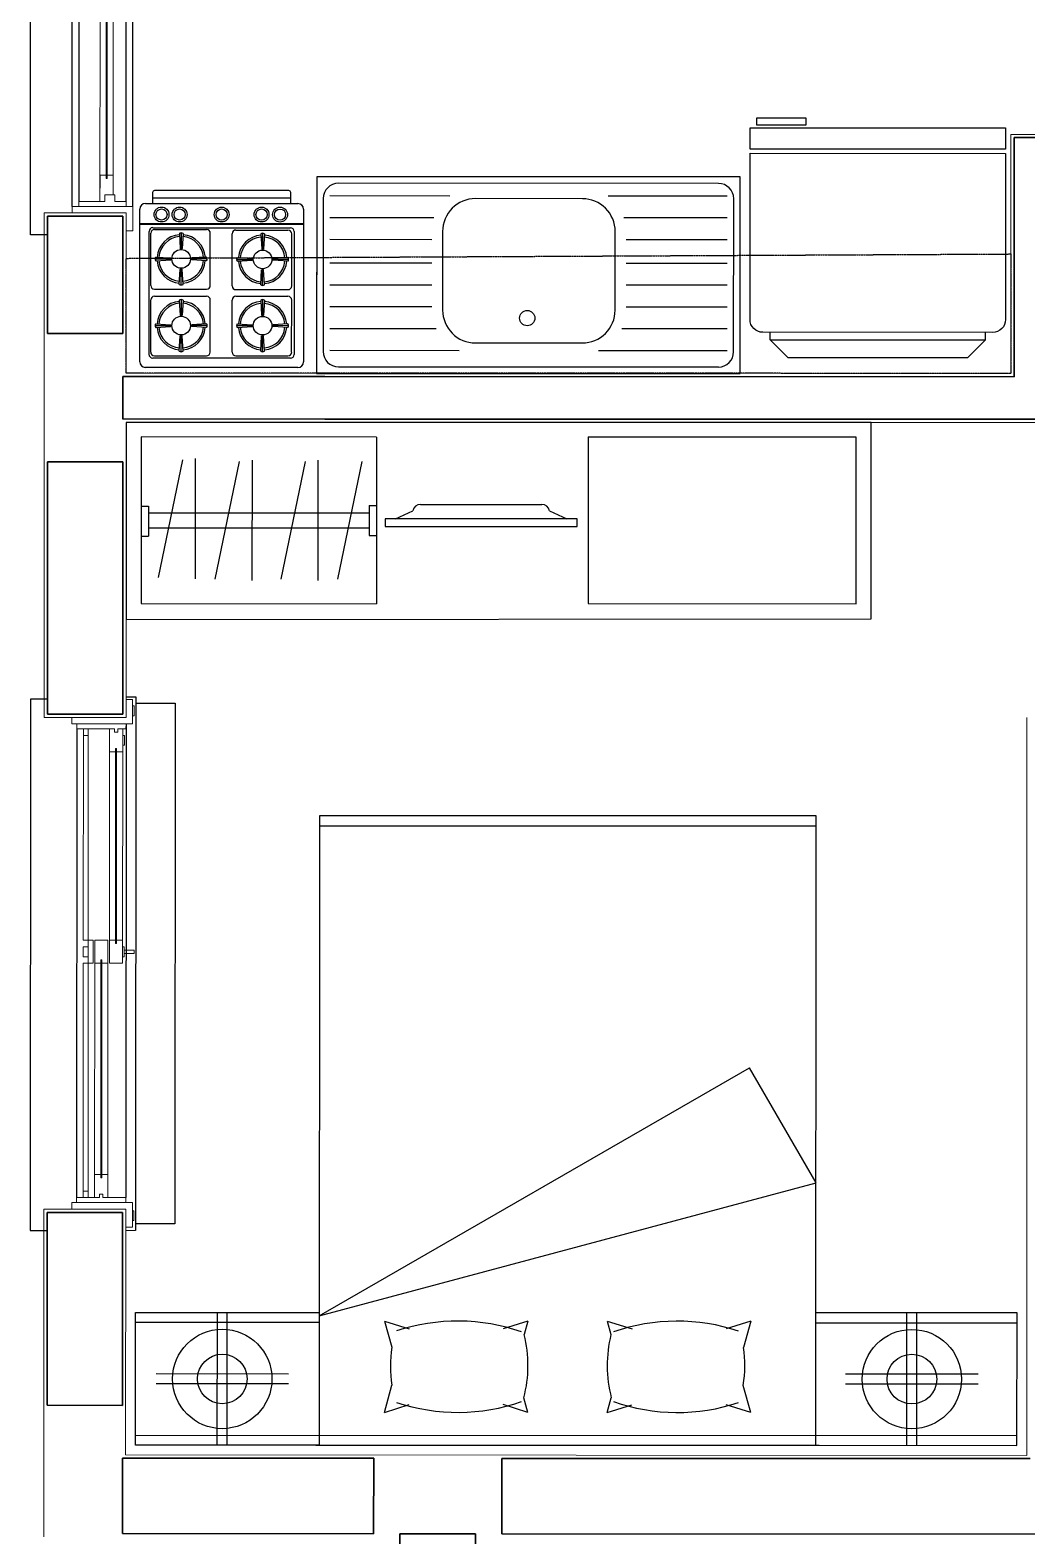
# Model space of a CAD drawing. Header units: millimetres. Extents: x -32319 to 9885, y 990 to 22164.
# Drawn here: x -32319 to -29276, y 9798 to 14391 of the extents above; entities that cross this region are included whole.
import ezdxf

# ---------------------------------------------------------------- set-up
doc = ezdxf.new("R2010")
doc.units = ezdxf.units.MM
doc.linetypes.add('HIDDEN', pattern=[0.375, 0.25, -0.125])
doc.layers.add('furniture', color=34, linetype='Continuous')
for name, color, linetype, lineweight in [('plaster', 4, 'Continuous', 13), ('wall', 5, 'Continuous', 35), ('wind', 161, 'Continuous', 5)]:
    doc.layers.add(name, color=color, linetype=linetype, lineweight=lineweight)

msp = doc.modelspace()

# ---------------------------------------------------------------- linework, layer by layer
for p, q in [((-32317.4, 13766.7, 27000), (-32316.9, 15000.7, 27000)), ((-32169.8, 14913.6), (-32170.3, 13868.6)), ((-32025.3, 13868.5), (-32025, 14443.5)), ((-32265.4, 13766.6, 27000), (-32317.4, 13766.7, 27000)), ((-32025.9, 12357.8), (-31995.9, 12357.8)), ((-31995.9, 12357.8), (-31996.6, 10729.5)), ((-32317.9, 12349.7), (-32318.6, 10729.7)), ((-32266, 12349.7), (-32317.9, 12349.7)), ((-32318.6, 10729.7), (-32266.7, 10729.7))]:
    msp.add_line(p, q)
for points in [[(-32025.9, 12274.5), (-32026.6, 10829.5)], [(-32176, 12259.6), (-32176.6, 10829.6)]]:
    msp.add_lwpolyline(points)
at = {"layer": 'furniture', "ltscale": 0.3}
for p, q in [((-32190.3, 13853.6), (-32189.8, 14913.6)), ((-32005.3, 13853.5), (-32004.8, 14913.5)), ((-31995.9, 12337.8), (-31875.9, 12337.7)), ((-31875.9, 12337.7), (-31876.6, 10749.5)), ((-31876.6, 10749.5), (-31996.6, 10749.5))]:
    msp.add_line(p, q, dxfattribs=at)
at = {"layer": 'furniture'}
for p, q in [((-31443.8, 13944.1), (-31444.1, 13344)), ((-30151.1, 13943.5), (-31443.8, 13944.1)), ((-30217.8, 13923.5), (-31377.2, 13924.1)), ((-30151.3, 13343.6), (-30151.1, 13943.5)), ((-31944.6, 13896.1), (-31944.6, 13862.4)), ((-31523.3, 13878.8), (-31944.6, 13879)), ((-31528.9, 13901.6), (-31938.9, 13901.8)), ((-31523.3, 13862.2), (-31523.3, 13895.9)), ((-31443.9, 13886.4), (-31444.1, 13420.5)), ((-31423.9, 13877.4), (-31424.1, 13410.8)), ((-31037.6, 13885.2), (-31403.9, 13885.3)), ((-30191.1, 13884.8), (-30554.7, 13884.9)), ((-30171.3, 13410.2), (-30171.1, 13876.9)), ((-31984.1, 13379.4), (-31983.9, 13845.4)), ((-31966.9, 13862.4), (-31501, 13862.2)), ((-31483.9, 13845.1), (-31484.2, 13379.2)), ((-31484, 13800.4), (-31984, 13800.6)), ((-31484, 13797.5), (-31984, 13797.8)), ((-31944.2, 13788.5), (-31523.7, 13788.3)), ((-31939, 13782.8), (-31779.9, 13782.8)), ((-31690.6, 13781.4), (-31531.5, 13781.3)), ((-31086.2, 13818.5), (-31403.9, 13818.7)), ((-30191.1, 13818.1), (-30506.1, 13818.3)), ((-31955.7, 13402.2), (-31955.6, 13777.2)), ((-31950.5, 13612.4), (-31950.4, 13771.5)), ((-31863.1, 13770.9), (-31860.3, 13725.4)), ((-31857.5, 13770.9), (-31857.5, 13772.8)), ((-31857.5, 13770.9), (-31857.5, 13724)), ((-31851.8, 13770.9), (-31854.6, 13725.4)), ((-31768.7, 13612.3), (-31768.6, 13771.4)), ((-31702, 13610.9), (-31701.9, 13770)), ((-31614.7, 13769.4), (-31611.8, 13724)), ((-31609, 13769.4), (-31609, 13771.4)), ((-31609, 13769.4), (-31609, 13722.5)), ((-31603.3, 13769.4), (-31606.2, 13724)), ((-31520.2, 13610.9), (-31520.1, 13769.9)), ((-31512.4, 13777), (-31512.6, 13402)), ((-31092.8, 13751.8), (-31403.9, 13752)), ((-30191.2, 13751.5), (-30499.5, 13751.6)), ((-31935.1, 13693.3), (-31937, 13693.3)), ((-31935.1, 13699), (-31889.6, 13696.1)), ((-31935.1, 13693.3), (-31888.2, 13693.3)), ((-31935.1, 13687.6), (-31889.6, 13690.5)), ((-31779.9, 13693.2), (-31826.8, 13693.3)), ((-31779.9, 13698.9), (-31825.3, 13696.1)), ((-31779.9, 13687.6), (-31825.3, 13690.4)), ((-31779.9, 13693.2), (-31777.9, 13693.2)), ((-31686.6, 13691.9), (-31688.6, 13691.9)), ((-31686.6, 13697.5), (-31641.2, 13694.7)), ((-31686.6, 13691.9), (-31639.7, 13691.8)), ((-31531.4, 13691.8), (-31578.3, 13691.8)), ((-31531.4, 13697.5), (-31576.9, 13694.6)), ((-31531.4, 13691.8), (-31529.5, 13691.8)), ((-31863.2, 13615.7), (-31860.3, 13661.1)), ((-31857.5, 13615.7), (-31857.5, 13662.6)), ((-31851.8, 13615.7), (-31854.7, 13661.1)), ((-31686.6, 13686.2), (-31641.2, 13689)), ((-31614.7, 13614.2), (-31611.9, 13659.7)), ((-31609, 13614.2), (-31609, 13661.1)), ((-31603.4, 13614.2), (-31606.2, 13659.7)), ((-31531.4, 13686.1), (-31576.9, 13689)), ((-31092.9, 13679.9), (-31404, 13680.1)), ((-30191.2, 13679.5), (-30499.6, 13679.7)), ((-31939.1, 13601), (-31780, 13601)), ((-31857.5, 13615.7), (-31857.5, 13613.7)), ((-31690.6, 13599.6), (-31531.6, 13599.5)), ((-31609, 13614.2), (-31609, 13612.3)), ((-31092.9, 13613.3), (-31404, 13613.4)), ((-30191.2, 13612.9), (-30499.6, 13613)), ((-31950.6, 13408.9), (-31950.5, 13568)), ((-31939.1, 13579.3), (-31780, 13579.3)), ((-31863.2, 13567.4), (-31860.4, 13521.9)), ((-31857.5, 13567.4), (-31857.6, 13520.5)), ((-31857.5, 13567.4), (-31857.5, 13569.3)), ((-31851.9, 13567.4), (-31854.7, 13521.9)), ((-31768.8, 13408.8), (-31768.7, 13567.9)), ((-31702.1, 13408.8), (-31702, 13567.9)), ((-31690.7, 13579.2), (-31531.6, 13579.2)), ((-31614.8, 13567.3), (-31611.9, 13521.8)), ((-31609.1, 13567.3), (-31609.1, 13569.2)), ((-31609.1, 13567.3), (-31609.1, 13520.3)), ((-31603.4, 13567.3), (-31606.2, 13521.8)), ((-31520.3, 13408.7), (-31520.2, 13567.8)), ((-31092.9, 13546.6), (-31404, 13546.7)), ((-30191.3, 13546.2), (-30499.6, 13546.3)), ((-31935.2, 13489.8), (-31937.1, 13489.8)), ((-31935.2, 13495.5), (-31889.7, 13492.6)), ((-31935.2, 13489.8), (-31888.2, 13489.8)), ((-31935.2, 13484.1), (-31889.7, 13487)), ((-31780, 13489.7), (-31826.9, 13489.8)), ((-31780, 13495.4), (-31825.4, 13492.6)), ((-31780, 13484.1), (-31825.4, 13486.9)), ((-31780, 13489.7), (-31778, 13489.7)), ((-31686.7, 13489.7), (-31688.6, 13489.7)), ((-31686.7, 13495.4), (-31641.3, 13492.5)), ((-31686.7, 13489.7), (-31639.8, 13489.7)), ((-31686.7, 13484), (-31641.3, 13486.8)), ((-31531.5, 13489.6), (-31578.4, 13489.7)), ((-31531.5, 13484), (-31577, 13486.8)), ((-31531.5, 13495.3), (-31576.9, 13492.5)), ((-31531.5, 13489.6), (-31529.6, 13489.6)), ((-31079.6, 13479.9), (-31404, 13480.1)), ((-30191.3, 13479.5), (-30513, 13479.7)), ((-30060.3, 13446.7), (-30060.3, 13469.5)), ((-29402.4, 13446.4), (-29402.5, 13469.2)), ((-31863.3, 13412.2), (-31860.4, 13457.6)), ((-31857.6, 13412.2), (-31857.6, 13459.1)), ((-31851.9, 13412.2), (-31854.8, 13457.6)), ((-31614.8, 13412.1), (-31612, 13457.5)), ((-31609.1, 13412.1), (-31609.1, 13459)), ((-31603.5, 13412.1), (-31606.3, 13457.5)), ((-31523.9, 13390.6), (-31944.4, 13390.8)), ((-31939.2, 13397.5), (-31780.1, 13397.5)), ((-31857.6, 13412.2), (-31857.6, 13410.2)), ((-31690.7, 13397.4), (-31531.6, 13397.4)), ((-31609.1, 13412.1), (-31609.1, 13410.1)), ((-31009, 13413.2), (-31404.1, 13413.4)), ((-30191.3, 13412.9), (-30583.7, 13413.1)), ((-31501.2, 13362.2), (-31967.1, 13362.4)), ((-31444.1, 13344), (-30151.3, 13343.6)), ((-31377.4, 13364.1), (-30218, 13363.6)), ((-32025.6, 13194.6), (-32025.8, 12593.2)), ((-29751.1, 13194.2), (-32025.6, 13194.6)), ((-29751.3, 12595), (-29751.1, 13194.5)), ((-31979.7, 13150.2), (-31980, 12641.8)), ((-31261.1, 13149.9), (-31261.3, 12641.5)), ((-30615.5, 13150.6), (-30615.7, 12642.3)), ((-29797.1, 12640.9), (-29796.9, 13149.2)), ((-31853.3, 13080.4), (-31927.6, 12721.3)), ((-31814.5, 13084.2), (-31814.6, 12717.5)), ((-31680.1, 13075.4), (-31754.3, 12716.4)), ((-31641.3, 13079.2), (-31641.4, 12712.5)), ((-31479.4, 13075.3), (-31553.6, 12716.3)), ((-31440.6, 13079.1), (-31440.7, 12712.4)), ((-31306.5, 13075.3), (-31380.8, 12716.2)), ((-31979.8, 12939), (-31956.9, 12939)), ((-31956.9, 12939), (-31957, 12847.4)), ((-31956.9, 12918.9), (-31284.1, 12918.6)), ((-31284.1, 12941.5), (-31284.2, 12849.9)), ((-31284.1, 12941.5), (-31261.2, 12941.5)), ((-31203.1, 12900.4), (-31150.7, 12924.9)), ((-31127.2, 12944.2), (-30756.6, 12944.1)), ((-31073, 12944.2), (-30810.8, 12944.1)), ((-31073, 12944.2), (-30810.8, 12944.1)), ((-30733, 12924.7), (-30680.6, 12900.2)), ((-31956.9, 12873.1), (-31284.2, 12872.8)), ((-30649.2, 12900.2), (-31234.5, 12900.4)), ((-31234.5, 12900.4), (-31234.5, 12876.8)), ((-31234.5, 12876.8), (-30649.2, 12876.6)), ((-30649.2, 12876.6), (-30649.2, 12900.2)), ((-31979.9, 12847.4), (-31957, 12847.4)), ((-31284.2, 12849.9), (-31261.2, 12849.9)), ((-31980, 12641.8), (-31261.3, 12641.5)), ((-30615.7, 12642.3), (-29797.1, 12640.9)), ((-32025.8, 12593.2), (-29751.3, 12595)), ((-31435.2, 11994.5), (-31436, 10074.6)), ((-29919.4, 11993.9), (-31435.2, 11994.5)), ((-29920.3, 10073.9), (-29919.4, 11993.9)), ((-31435.2, 11964.2), (-29919.5, 11963.5)), ((-31435.9, 10468.7), (-30122.9, 11226)), ((-29919.9, 10874.2), (-30122.9, 11226)), ((-31435.9, 10468.7), (-29919.9, 10874.2)), ((-31996.6, 10074.8), (-31996.5, 10479)), ((-31996.5, 10479), (-31435.9, 10478.8)), ((-31747.2, 10074.2), (-31747.1, 10478.4)), ((-31716.9, 10074.2), (-31716.7, 10478.4)), ((-29306.4, 10478), (-29920.1, 10478.3)), ((-29642.5, 10073.8), (-29642.3, 10478)), ((-29612.2, 10073.8), (-29612, 10478)), ((-29306.6, 10073.8), (-29306.4, 10478)), ((-31435.9, 10448.5), (-31996.5, 10448.7)), ((-31237.1, 10453.1), (-31161.5, 10429.4)), ((-31237.1, 10453.1), (-31215, 10373)), ((-30799, 10452.9), (-30874.6, 10429.3)), ((-30799, 10452.9), (-30810.3, 10411.9)), ((-30557, 10452.8), (-30481.5, 10429.1)), ((-30557, 10452.8), (-30545.7, 10411.8)), ((-30118.9, 10452.6), (-30194.5, 10429)), ((-30118.9, 10452.6), (-30141, 10372.6)), ((-29920.1, 10448), (-29306.4, 10447.7)), ((-31529.9, 10291.3), (-31934.1, 10291.5)), ((-29425.2, 10291), (-29829.4, 10291.1)), ((-31529.9, 10261), (-31934.1, 10261.2)), ((-31237.2, 10174.5), (-31214.3, 10257.3)), ((-30119, 10174.1), (-30141.8, 10256.8)), ((-29425.2, 10260.6), (-29829.4, 10260.8)), ((-31237.2, 10174.5), (-31161.6, 10198.2)), ((-30799.1, 10174.4), (-30874.7, 10198)), ((-30799.1, 10174.4), (-30811.4, 10219.1)), ((-30557.2, 10174.2), (-30544.8, 10219)), ((-30557.2, 10174.2), (-30481.6, 10197.9)), ((-30119, 10174.1), (-30194.6, 10197.7)), ((-31996.6, 10105.3), (-29306.6, 10104.1)), ((-31436, 10074.6), (-31996.6, 10074.8)), ((-31446.1, 10074.6), (-29910.2, 10073.9)), ((-29910.2, 10073.9), (-29306.6, 10073.8)), ((-31996.6, 10044.5), (-31996.6, 10044.5))]:
    msp.add_line(p, q, dxfattribs=at)
at = {"layer": 'furniture', "linetype": 'HIDDEN'}
for p, q in [((-32025.5, 13345), (-32025.3, 13695)), ((-32025.3, 13695), (-29325.4, 13708.3)), ((-29325.4, 13708.3), (-29325.5, 13343.9)), ((-29325.5, 13343.9), (-32025.5, 13345.1))]:
    msp.add_line(p, q, dxfattribs=at)
at = {"layer": 'furniture'}
for points in [[(-30101.1, 14102.1), (-29949.8, 14102.1), (-29949.8, 14122.3), (-30101.1, 14122.3)], [(-30121.1, 14028.5), (-30121.1, 14093.5), (-29341.1, 14093.2), (-29341.1, 14028.2)], [(-30005.2, 13391.5), (-30060.3, 13446.7), (-29402.4, 13446.4), (-29457.6, 13391.2), (-29731.4, 13391.4)]]:
    msp.add_lwpolyline(points, close=True, dxfattribs=at)
for points in [[(-30082.4, 13469.5, -0.414214), (-30121.3, 13508.5), (-30121.1, 14015.5), (-29341.1, 14015.2), (-29341.3, 13508.2, -0.414214), (-29380.4, 13469.2)], [(-31059.6, 13537.1, 0.414214), (-30959.7, 13437.1), (-30633, 13436.9, 0.414214), (-30533, 13536.9), (-30532.9, 13776.9, 0.414214), (-30632.8, 13876.9), (-30959.5, 13877.1, 0.414214), (-31059.5, 13777.1)]]:
    msp.add_lwpolyline(points, format="xyb", close=True, dxfattribs=at)
for points in [[(-31261.1, 13149.9), (-31979.7, 13150.2)], [(-29796.9, 13149.2), (-30615.5, 13149.6)]]:
    msp.add_lwpolyline(points, dxfattribs=at)
for centre, radius in [((-31917.5, 13828.7), 22.7), ((-31917.5, 13828.7), 17), ((-31862.4, 13828.7), 22.7), ((-31862.4, 13828.7), 17), ((-31734, 13828.6), 22.7), ((-31734, 13828.6), 17), ((-31612.2, 13828.6), 22.7), ((-31612.2, 13828.6), 17), ((-31555.7, 13828.5), 22.7), ((-31555.7, 13828.5), 17), ((-31857.5, 13693.3), 28.4), ((-31609, 13691.8), 28.4), ((-31857.6, 13489.8), 28.4), ((-31609.1, 13489.7), 28.4), ((-30801.3, 13512.8), 23.3), ((-31732, 10276.3), 151.6), ((-29627.3, 10275.9), 151.6), ((-31732, 10276.3), 75.8), ((-29627.3, 10275.9), 75.8)]:
    msp.add_circle(centre, radius, dxfattribs=at)
for centre, radius, start, end in [((-31377.2, 13877.4), 46.7, 89.9748, 179.9748), ((-30217.8, 13876.9), 46.7, 359.9748, 89.9748), ((-31938.9, 13896.1), 5.68, 89.9748, 179.9748), ((-31528.9, 13895.9), 5.68, 359.9748, 89.9748), ((-31966.9, 13845.3), 17, 89.9748, 179.9748), ((-31501, 13845.1), 17, 359.9748, 89.9748), ((-31944.2, 13777.2), 11.4, 89.9748, 179.9748), ((-31939, 13771.5), 11.4, 89.9748, 179.9748), ((-31780, 13771.4), 11.4, 359.9748, 89.9748), ((-31690.6, 13770), 11.4, 89.9748, 179.9748), ((-31531.5, 13769.9), 11.4, 359.9748, 89.9748), ((-31523.8, 13777), 11.4, 359.9748, 89.9748), ((-31857.5, 13693.3), 73.9, 94.1947, 175.7548), ((-31857.5, 13693.3), 68.2, 94.2483, 175.7012), ((-31857.5, 13763.5), 9.3, 52.3208, 127.6287), ((-31857.5, 13693.3), 68.2, 4.2483, 85.7012), ((-31857.5, 13693.3), 73.9, 4.1947, 85.7548), ((-31609, 13691.8), 73.9, 94.1947, 175.7548), ((-31609, 13691.8), 68.2, 94.2483, 175.7012), ((-31609, 13762.1), 9.3, 52.3208, 127.6287), ((-31609, 13691.8), 68.2, 4.2483, 85.7012), ((-31609, 13691.8), 73.9, 4.1947, 85.7548), ((-31927.7, 13693.3), 9.3, 142.3208, 217.6287), ((-31891.6, 13693.3), 3.46, 304.8247, 55.1248), ((-31857.5, 13727.4), 3.46, 214.8247, 325.1248), ((-31823.4, 13693.3), 3.46, 124.8247, 235.1248), ((-31787.2, 13693.3), 9.3, 322.3208, 37.6287), ((-31679.3, 13691.8), 9.3, 142.3208, 217.6287), ((-31643.1, 13691.8), 3.46, 304.8247, 55.1248), ((-31609, 13725.9), 3.46, 214.8247, 325.1248), ((-31574.9, 13691.8), 3.46, 124.8247, 235.1248), ((-31538.8, 13691.8), 9.3, 322.3208, 37.6287), ((-31857.5, 13693.3), 73.9, 184.1947, 265.7548), ((-31857.5, 13693.3), 68.2, 184.2483, 265.7012), ((-31857.5, 13659.2), 3.46, 34.8247, 145.1248), ((-31857.5, 13693.3), 68.2, 274.2483, 355.7012), ((-31857.5, 13693.3), 73.9, 274.1947, 355.7548), ((-31609, 13691.8), 73.9, 184.1947, 265.7548), ((-31609, 13691.8), 68.2, 184.2483, 265.7012), ((-31609, 13657.7), 3.46, 34.8247, 145.1248), ((-31609, 13691.8), 68.2, 274.2483, 355.7012), ((-31609, 13691.8), 73.9, 274.1947, 355.7548), ((-31939.1, 13612.4), 11.4, 179.9748, 269.9748), ((-31857.5, 13623), 9.3, 232.3208, 307.6287), ((-31780, 13612.3), 11.4, 269.9748, 359.9748), ((-31690.6, 13610.9), 11.4, 179.9748, 269.9748), ((-31609, 13621.6), 9.3, 232.3208, 307.6287), ((-31531.6, 13610.9), 11.4, 269.9748, 359.9748), ((-31939.1, 13568), 11.4, 89.9748, 179.9748), ((-31857.6, 13489.8), 73.9, 94.1947, 175.7548), ((-31857.6, 13489.8), 68.2, 94.2483, 175.7012), ((-31857.5, 13560), 9.3, 52.3208, 127.6287), ((-31857.6, 13489.8), 68.2, 4.2483, 85.7012), ((-31857.6, 13489.8), 73.9, 4.1947, 85.7548), ((-31780, 13567.9), 11.4, 359.9748, 89.9748), ((-31690.7, 13567.9), 11.4, 89.9748, 179.9748), ((-31609.1, 13489.7), 73.9, 94.1947, 175.7548), ((-31609.1, 13489.7), 68.2, 94.2483, 175.7012), ((-31609.1, 13559.9), 9.3, 52.3208, 127.6287), ((-31609.1, 13489.7), 68.2, 4.2483, 85.7012), ((-31609.1, 13489.7), 73.9, 4.1947, 85.7548), ((-31531.6, 13567.8), 11.4, 359.9748, 89.9748), ((-31857.6, 13523.9), 3.46, 214.8247, 325.1248), ((-31609.1, 13523.8), 3.46, 214.8247, 325.1248), ((-31927.8, 13489.8), 9.3, 142.3208, 217.6287), ((-31857.6, 13489.8), 73.9, 184.1947, 265.7548), ((-31857.6, 13489.8), 68.2, 184.2483, 265.7012), ((-31891.7, 13489.8), 3.46, 304.8247, 55.1248), ((-31857.6, 13489.8), 68.2, 274.2483, 355.7012), ((-31857.6, 13489.8), 73.9, 274.1947, 355.7548), ((-31823.4, 13489.8), 3.46, 124.8247, 235.1248), ((-31787.3, 13489.8), 9.3, 322.3208, 37.6287), ((-31679.3, 13489.7), 9.3, 142.3208, 217.6287), ((-31609.1, 13489.7), 73.9, 184.1947, 265.7548), ((-31609.1, 13489.7), 68.2, 184.2483, 265.7012), ((-31643.2, 13489.7), 3.46, 304.8247, 55.1248), ((-31609.1, 13489.7), 68.2, 274.2483, 355.7012), ((-31609.1, 13489.7), 73.9, 274.1947, 355.7548), ((-31575, 13489.7), 3.46, 124.8247, 235.1248), ((-31538.9, 13489.6), 9.3, 322.3208, 37.6287), ((-31857.6, 13455.7), 3.46, 34.8247, 145.1248), ((-31609.1, 13455.5), 3.46, 34.8247, 145.1248), ((-31967.1, 13379.4), 17, 179.9748, 269.9748), ((-31944.4, 13402.2), 11.4, 179.9748, 269.9748), ((-31939.2, 13408.9), 11.4, 179.9748, 269.9748), ((-31857.6, 13419.5), 9.3, 232.3208, 307.6287), ((-31780.1, 13408.8), 11.4, 269.9748, 359.9748), ((-31690.7, 13408.8), 11.4, 179.9748, 269.9748), ((-31609.1, 13419.4), 9.3, 232.3208, 307.6287), ((-31531.6, 13408.7), 11.4, 269.9748, 359.9748), ((-31523.9, 13402), 11.4, 269.9748, 359.9748), ((-31501.2, 13379.2), 17, 269.9748, 359.9748), ((-31377.4, 13410.7), 46.7, 179.9748, 269.9748), ((-30218, 13410.2), 46.7, 269.9748, 359.9748), ((-31127.2, 12920.2), 24, 89.9805, 168.8684), ((-30756.6, 12920.1), 24, 11.0926, 89.9805), ((-31013.3, 9861.6), 591.4, 70.7723, 108.3837), ((-30343.3, 9861.3), 591.4, 71.5658, 109.1772), ((-31196.9, 10317.7), 397.9, 345.6518, 13.6912), ((-30159.2, 10317.2), 397.9, 166.2583, 194.2977), ((-30821, 10317.5), 397.9, 171.9819, 188.7067), ((-30535.1, 10317.4), 397.9, 351.2428, 7.9676), ((-31012.9, 10765.8), 591.4, 251.5658, 289.1772), ((-30342.9, 10765.5), 591.4, 250.7723, 288.3837)]:
    msp.add_arc(centre, radius, start, end, dxfattribs=at)
at = {"layer": 'plaster'}
for p, q in [((-29325.2, 14073.3), (-29325.5, 13343.3)), ((-29175.2, 14073.2), (-29325.2, 14073.3)), ((-32276, 12294.6), (-32275.3, 13833.5)), ((-32276, 12294.6), (-32275.3, 13833.5)), ((-32275.3, 13833.5), (-32025.3, 13833.5)), ((-32025.3, 13833.4), (-32025.5, 13345)), ((-32025.3, 13833.4), (-32025.5, 13345)), ((-32025.5, 13345), (-29325.5, 13343.9)), ((-32025.5, 13345), (-29347.1, 13343.8)), ((-32025.6, 13194.6), (-32025.9, 12294.5)), ((-32025.6, 13194.6), (-32025.9, 12294.5)), ((-32025.6, 13194.6), (-28576.1, 13194.5)), ((-32026, 12294.5), (-32276, 12294.6)), ((-32026, 12294.5), (-32276, 12294.6)), ((-29276.5, 12294.5), (-29276.3, 10043.3)), ((-32276.6, 10794.6), (-32277.1, 9794.6)), ((-32276.6, 10794.6), (-32026.6, 10794.5)), ((-32027, 10044.5), (-32026.6, 10794.5)), ((-29276.3, 10043.3), (-32027, 10044.6))]:
    msp.add_line(p, q, dxfattribs=at)
at = {"layer": 'wall'}
for p, q in [((-29315.2, 14063.3), (-29315.5, 13333.3)), ((-29185.2, 14063.2), (-29315.2, 14063.3)), ((-32265.4, 13465.5), (-32265.3, 13823.5)), ((-32265.3, 13823.5), (-32035.3, 13823.4)), ((-32035.3, 13823.4), (-32035.4, 13465.4)), ((-32035.4, 13465.4), (-32265.4, 13465.5)), ((-32035.6, 13204.6), (-32035.5, 13335)), ((-31419, 13334.6), (-32035.5, 13335)), ((-32035.5, 13335), (-31419, 13334.6)), ((-31419, 13334.6), (-29315.5, 13333.4)), ((-31419.1, 13204.6), (-32035.6, 13204.9)), ((-31419.1, 13204.6), (-28566.1, 13204.7)), ((-32266, 12304.6), (-32265.6, 13074.2)), ((-32266, 12304.6), (-32265.6, 13074.2)), ((-32265.6, 13074.2), (-32035.6, 13074.1)), ((-32035.6, 13074.1), (-32036, 12304.5)), ((-32035.6, 13074.1), (-32036, 12304.5)), ((-32036, 12304.5), (-32266, 12304.6)), ((-32036, 12304.5), (-32266, 12304.6)), ((-32266.6, 10784.6), (-32266.9, 10195.9)), ((-32036.6, 10784.5), (-32266.6, 10784.6)), ((-32036.9, 10195.8), (-32036.6, 10784.5)), ((-32036.9, 10195.8), (-32266.9, 10195.9)), ((-32037.1, 9804.5), (-32037, 10034.5)), ((-31270, 10034.2), (-32037, 10034.5)), ((-31270, 10034.2), (-31270.1, 9804.2)), ((-31270, 10034.2), (-31270.1, 9804.2)), ((-30878.8, 9804), (-30878.7, 10034)), ((-30878.8, 9804), (-30878.7, 10034)), ((-29266.3, 10033.9), (-30878.7, 10034)), ((-31270.1, 9804.2), (-32037.1, 9804.5)), ((-31190.1, 8804.2), (-31189.7, 9804.2)), ((-30959.1, 9804.1), (-31189.7, 9804.2)), ((-30959.1, 9804.1), (-30960, 8804.1)), ((-30878.8, 9804), (-27101.9, 9802.4))]:
    msp.add_line(p, q, dxfattribs=at)
at = {"layer": 'wind'}
for p, q in [((-32105, 14443.6), (-32105.3, 13868.6)), ((-32086.5, 14443.6), (-32086.7, 13948.6)), ((-32083.5, 14443.6), (-32083.7, 13948.6)), ((-32065.3, 13888.5), (-32065, 14443.5)), ((-32076.3, 11544.6), (-32076, 12259.6)), ((-32036, 12259.5), (-32036.3, 11544.5)), ((-32057.7, 11614.5), (-32057.5, 12189.5)), ((-32054.7, 11614.5), (-32054.5, 12189.5)), ((-32121.2, 11614.6), (-32121.6, 10829.6)), ((-32081.6, 10829.6), (-32081.2, 11614.6))]:
    msp.add_line(p, q, dxfattribs=at)
at = {"layer": 'wind', "color": 250}
for p, q in [((-32105.2, 13948.6), (-32086.7, 13948.6)), ((-32086.7, 13938.6), (-32086.7, 13948.6)), ((-32083.7, 13938.6), (-32086.7, 13938.6)), ((-32083.7, 13948.6), (-32083.7, 13938.6)), ((-32083.7, 13948.6), (-32065.2, 13948.5)), ((-32090.3, 13868.6), (-32090.3, 13888.6)), ((-32090.3, 13888.6), (-32080.3, 13888.6)), ((-32060.3, 13888.5), (-32090.3, 13888.6)), ((-32090.3, 13888.6), (-32090.3, 13868.6)), ((-32080.3, 13888.6), (-32065.3, 13888.5)), ((-32060.3, 13868.5), (-32060.3, 13888.5)), ((-32040.3, 13853.5), (-32190.3, 13853.6)), ((-32190.3, 13853.6), (-32190.3, 13833.6)), ((-32190.3, 13833.6), (-32170.3, 13833.6)), ((-32090.3, 13868.6), (-32170.3, 13868.6)), ((-32170.3, 13868.6), (-32170.3, 13853.6)), ((-32170.3, 13833.6), (-32025.3, 13833.5)), ((-32105.3, 13868.6), (-32090.3, 13868.6)), ((-32025.3, 13868.5), (-32060.3, 13868.5)), ((-32025.3, 13853.5), (-32040.3, 13853.5)), ((-32025.3, 13853.5), (-32025.3, 13868.5)), ((-32005.3, 13853.5), (-32025.3, 13853.5)), ((-32025.3, 13833.5), (-32025.3, 13778.5)), ((-32005.3, 13793.5), (-32005.3, 13853.5)), ((-32005.3, 13778.5), (-32005.3, 13793.5)), ((-32025.3, 13778.5), (-32005.3, 13778.5)), ((-32076, 12259.6), (-32061, 12259.6)), ((-32061, 12259.6), (-32061, 12249.6)), ((-32061, 12249.6), (-32051, 12249.5)), ((-32051, 12249.5), (-32051, 12259.5)), ((-32051, 12259.5), (-32036, 12259.5)), ((-32081.2, 11614.6), (-32121.2, 11614.6)), ((-32057.7, 11614.5), (-32076.2, 11614.6)), ((-32057.7, 11604.5), (-32057.7, 11614.5)), ((-32054.7, 11604.5), (-32057.7, 11604.5)), ((-32054.7, 11614.5), (-32054.7, 11604.5)), ((-32036.2, 11614.5), (-32054.7, 11614.5)), ((-32036.2, 11594.5), (-32031.2, 11594.5)), ((-32031.2, 11594.5), (-32031.3, 11564.5)), ((-32031.3, 11574.5), (-32031.2, 11584.5)), ((-32031.2, 11584.5), (-32001.2, 11584.5)), ((-32001.2, 11584.5), (-32001.3, 11574.5)), ((-32036.3, 11544.5), (-32076.3, 11544.6)), ((-32031.3, 11564.5), (-32036.3, 11564.5)), ((-32001.3, 11574.5), (-32031.3, 11574.5)), ((-32121.6, 10829.6), (-32106.6, 10829.6)), ((-32106.6, 10829.6), (-32106.6, 10839.6)), ((-32106.6, 10839.6), (-32096.6, 10839.6)), ((-32096.6, 10839.6), (-32096.6, 10829.6)), ((-32096.6, 10829.6), (-32081.6, 10829.6)), ((-31996.6, 10729.5), (-32026.6, 10729.5))]:
    msp.add_line(p, q, dxfattribs=at)
for points in [[(-32105.2, 13948.6), (-32086.7, 13948.6), (-32086.7, 13938.6), (-32083.7, 13938.6), (-32083.7, 13948.6), (-32065.2, 13948.5), (-32065.3, 13888.5), (-32090.3, 13888.6), (-32090.3, 13868.6), (-32105.3, 13868.6)], [(-32190.9, 12294.6), (-32175.9, 12294.6), (-32025.9, 12294.5), (-32025.9, 12349.5), (-32005.9, 12349.5), (-32005.9, 12334.5), (-32005.9, 12274.5), (-32025.9, 12274.5), (-32040.9, 12274.5), (-32190.9, 12274.6)], [(-32156, 12259.6), (-32141, 12259.6), (-32141, 12239.6), (-32156, 12239.6)], [(-32076, 12259.6), (-32061, 12259.6), (-32061, 12249.6), (-32051, 12249.5), (-32051, 12259.5), (-32036, 12259.5), (-32036, 12189.5), (-32054.5, 12189.5), (-32054.5, 12199.5), (-32057.5, 12199.5), (-32057.5, 12189.5), (-32076, 12189.6)], [(-32126.2, 11614.6), (-32141.2, 11614.6), (-32141.3, 11544.6), (-32126.3, 11544.6)], [(-32121.2, 11614.6), (-32081.2, 11614.6), (-32081.3, 11544.6), (-32099.8, 11544.6), (-32099.8, 11554.6), (-32102.8, 11554.6), (-32102.8, 11544.6), (-32121.3, 11544.6)], [(-32076.2, 11614.6), (-32057.7, 11614.5), (-32057.7, 11604.5), (-32054.7, 11604.5), (-32054.7, 11614.5), (-32036.2, 11614.5), (-32036.3, 11544.5), (-32076.3, 11544.6)], [(-32121.6, 10899.6), (-32103.1, 10899.6), (-32103.1, 10889.6), (-32100.1, 10889.6), (-32100.1, 10899.6), (-32081.6, 10899.6), (-32081.6, 10829.6), (-32096.6, 10829.6), (-32096.6, 10839.6), (-32106.6, 10839.6), (-32106.6, 10829.6), (-32121.6, 10829.6)], [(-32156.6, 10849.6), (-32141.6, 10849.6), (-32141.6, 10829.6), (-32156.6, 10829.6)], [(-32191.6, 10794.6), (-32176.6, 10794.6), (-32026.6, 10794.5), (-32026.6, 10739.5), (-32006.6, 10739.5), (-32006.6, 10754.5), (-32006.6, 10814.5), (-32026.6, 10814.5), (-32041.6, 10814.5), (-32191.6, 10814.6)]]:
    msp.add_lwpolyline(points, close=True, dxfattribs=at)
for points in [[(-32005.9, 12299.5), (-32000.9, 12299.5), (-32000.9, 12329.5), (-32005.9, 12329.5)], [(-32025.9, 12274.5), (-32026, 12259.5), (-32051, 12259.5), (-32051, 12249.5), (-32061, 12249.6), (-32061, 12259.6), (-32176, 12259.6), (-32175.9, 12274.6)], [(-32156, 12239.6), (-32141, 12239.6)], [(-32036, 12239.5), (-32031, 12239.5), (-32031, 12209.5), (-32036, 12209.5)], [(-32076, 12189.6), (-32057.5, 12189.5)], [(-32054.5, 12189.5), (-32054.5, 12199.5), (-32057.5, 12199.5), (-32057.5, 12189.5)], [(-32054.5, 12189.5), (-32036, 12189.5)], [(-32141.2, 11614.6), (-32141.2, 11594.6), (-32156.2, 11594.6), (-32156.3, 11564.6), (-32141.3, 11564.6)], [(-32141.2, 11614.6), (-32156.2, 11614.6)], [(-32156.3, 11544.6), (-32141.3, 11544.6)], [(-32102.8, 11544.6), (-32121.3, 11544.6)], [(-32099.8, 11544.6), (-32099.8, 11554.6), (-32102.8, 11554.6), (-32102.8, 11544.6)], [(-32081.3, 11544.6), (-32099.8, 11544.6)], [(-32121.6, 10899.6), (-32103.1, 10899.6)], [(-32100.1, 10899.6), (-32100.1, 10889.6), (-32103.1, 10889.6), (-32103.1, 10899.6)], [(-32100.1, 10899.6), (-32081.6, 10899.6)], [(-32141.6, 10849.6), (-32156.6, 10849.6)], [(-32026.6, 10814.5), (-32026.6, 10829.5), (-32096.6, 10829.6), (-32096.6, 10839.6), (-32106.6, 10839.6), (-32106.6, 10829.6), (-32176.6, 10829.6), (-32176.6, 10814.6)], [(-32006.6, 10789.5), (-32001.6, 10789.5), (-32001.6, 10759.5), (-32006.6, 10759.5)]]:
    msp.add_lwpolyline(points, dxfattribs=at)
at = {"layer": 'wind'}
for points in [[(-32141.2, 11614.6), (-32141, 12259.6), (-32156, 12259.6), (-32156.2, 11614.6)], [(-32141.6, 10829.6), (-32141.3, 11544.6), (-32156.3, 11544.6), (-32156.6, 10829.6)]]:
    msp.add_lwpolyline(points, close=True, dxfattribs=at)
for points in [[(-32103.1, 10899.6), (-32102.8, 11544.6)], [(-32100.1, 10899.6), (-32099.8, 11544.6)]]:
    msp.add_lwpolyline(points, dxfattribs=at)

doc.saveas('drawing.dxf')
